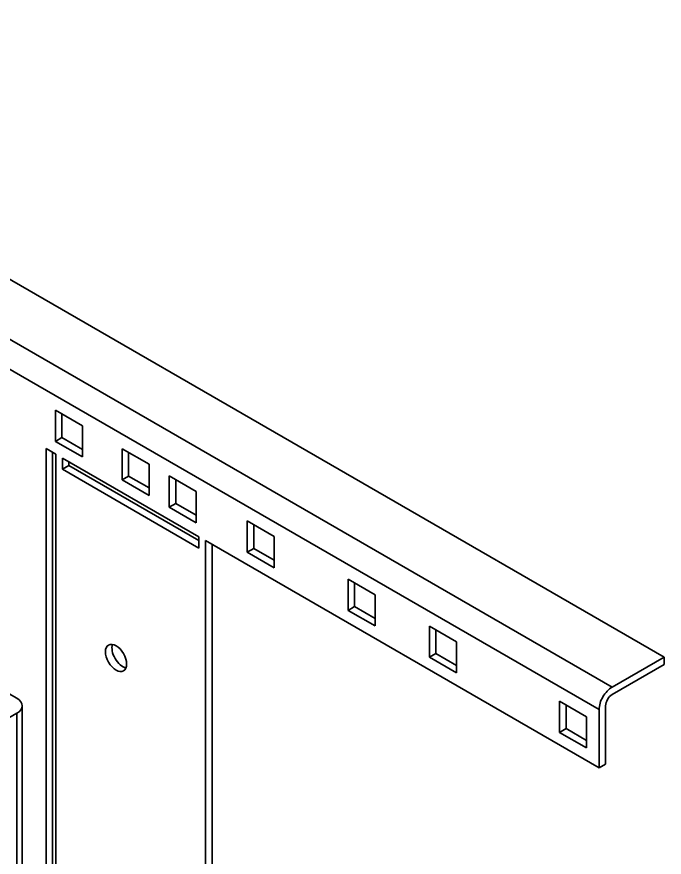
# Model space of a CAD drawing. Header units: millimetres. Extents: x -116965 to 323937, y 291661 to 566926.
# Drawn here: x -16611.2 to -16478.8, y 325354.7 to 325526.7 of the extents above; entities that cross this region are included whole.
import ezdxf

# ---------------------------------------------------------------- set-up
doc = ezdxf.new("R2010")
doc.units = ezdxf.units.MM
doc.layers.add('Visible Edges(Schneider)', color=7, linetype='Continuous', lineweight=35)
doc.layers.add('Visible Tangent Edges(Schneider)', color=7, linetype='Continuous', lineweight=35)

msp = doc.modelspace()

# ---------------------------------------------------------------- linework, layer by layer
at = {"layer": 'Visible Edges(Schneider)'}
for p, q in [((-16705.718186, 325526.65819), (-16478.778503, 325395.634503)), ((-16603.329124, 325439.763742), (-16603.329124, 325446.142021)), ((-16603.329124, 325446.142021), (-16597.805372, 325442.952881)), ((-16601.998099, 325445.373554), (-16601.998099, 325440.532209)), ((-16597.805372, 325442.952881), (-16597.805372, 325436.574602)), ((-16601.998099, 325440.532209), (-16603.329124, 325439.763742)), ((-16601.998099, 325440.532209), (-16597.805372, 325438.111537)), ((-16597.805372, 325436.574602), (-16603.329124, 325439.763742)), ((-16605.225834, 325312.85848), (-16605.225834, 325438.284442)), ((-16605.225834, 325438.284442), (-16603.229297, 325437.131741)), ((-16603.894809, 325437.515975), (-16603.894809, 325312.090013)), ((-16603.229297, 325437.131741), (-16603.229297, 325311.705779)), ((-16589.686122, 325438.26523), (-16584.16237, 325435.076091)), ((-16589.686122, 325431.886951), (-16589.686122, 325438.26523)), ((-16588.355098, 325437.496763), (-16588.355098, 325432.655419)), ((-16601.898272, 325434.057872), (-16601.898272, 325436.363274)), ((-16601.898272, 325436.363274), (-16573.946757, 325420.225459)), ((-16600.567248, 325435.594806), (-16600.567248, 325434.826339)), ((-16600.567248, 325434.826339), (-16601.898272, 325434.057872)), ((-16573.946757, 325417.920057), (-16601.898272, 325434.057872)), ((-16600.567248, 325434.826339), (-16573.946757, 325419.456991)), ((-16584.16237, 325435.076091), (-16584.16237, 325428.697812)), ((-16589.686122, 325431.886951), (-16588.355098, 325432.655419)), ((-16584.16237, 325428.697812), (-16589.686122, 325431.886951)), ((-16588.355098, 325432.655419), (-16584.16237, 325430.234746)), ((-16580.036194, 325426.315563), (-16580.036194, 325432.693842)), ((-16580.036194, 325432.693842), (-16574.512443, 325429.504702)), ((-16578.70517, 325431.925375), (-16578.70517, 325427.08403)), ((-16574.512443, 325429.504702), (-16574.512443, 325423.126423)), ((-16578.70517, 325427.08403), (-16580.036194, 325426.315563)), ((-16578.70517, 325427.08403), (-16574.512443, 325424.663358)), ((-16574.512443, 325423.126423), (-16580.036194, 325426.315563)), ((-16564.0639, 325423.472233), (-16558.540148, 325420.283094)), ((-16564.0639, 325417.093954), (-16564.0639, 325423.472233)), ((-16562.732876, 325422.703766), (-16562.732876, 325417.862422)), ((-16573.946757, 325420.225459), (-16573.946757, 325417.920057)), ((-16558.540148, 325420.283094), (-16558.540148, 325413.904815)), ((-16572.615733, 325419.456991), (-16492.088749, 325372.964716)), ((-16572.615733, 325314.945429), (-16572.615733, 325419.456991)), ((-16571.284708, 325418.688524), (-16571.284708, 325315.713896)), ((-16564.0639, 325417.093954), (-16562.732876, 325417.862422)), ((-16558.540148, 325413.904815), (-16564.0639, 325417.093954)), ((-16562.732876, 325417.862422), (-16558.540148, 325415.441749)), ((-16543.43302, 325411.560989), (-16537.909268, 325408.37185)), ((-16543.43302, 325405.18271), (-16543.43302, 325411.560989)), ((-16542.101995, 325410.792522), (-16542.101995, 325405.951177)), ((-16537.909268, 325408.37185), (-16537.909268, 325401.99357)), ((-16542.101995, 325405.951177), (-16543.43302, 325405.18271)), ((-16537.909268, 325401.99357), (-16543.43302, 325405.18271)), ((-16542.101995, 325405.951177), (-16537.909268, 325403.530505)), ((-16526.795213, 325401.955147), (-16521.271461, 325398.766008)), ((-16526.795213, 325395.576868), (-16526.795213, 325401.955147)), ((-16525.464189, 325401.18668), (-16525.464189, 325396.345335)), ((-16521.271461, 325398.766008), (-16521.271461, 325392.387728)), ((-16627.187738, 325396.40297), (-16611.215444, 325387.181362)), ((-16525.464189, 325396.345335), (-16526.795213, 325395.576868)), ((-16525.464189, 325396.345335), (-16521.271461, 325393.924663)), ((-16521.271461, 325392.387728), (-16526.795213, 325395.576868)), ((-16489.4267, 325389.486764), (-16478.778503, 325395.634503)), ((-16478.778503, 325394.097568), (-16489.4267, 325387.949829)), ((-16478.778503, 325395.634503), (-16478.778503, 325394.097568)), ((-16610.112787, 325315.679964), (-16610.112787, 325385.644427)), ((-16500.174723, 325386.5858), (-16494.650971, 325383.39666)), ((-16500.174723, 325380.207521), (-16500.174723, 325386.5858)), ((-16498.843698, 325385.817332), (-16498.843698, 325380.975988)), ((-16490.757724, 325385.644427), (-16490.757724, 325373.733183)), ((-16611.215444, 325384.107492), (-16629.849787, 325373.348949)), ((-16492.088749, 325372.964716), (-16492.088749, 325384.87596)), ((-16494.650971, 325383.39666), (-16494.650971, 325377.018381)), ((-16498.843698, 325380.975988), (-16500.174723, 325380.207521)), ((-16498.843698, 325380.975988), (-16494.650971, 325378.555316)), ((-16494.650971, 325377.018381), (-16500.174723, 325380.207521)), ((-16492.088749, 325372.964716), (-16490.757724, 325373.733183))]:
    msp.add_line(p, q, dxfattribs=at)
msp.add_ellipse((-16590.91732, 325395.442386), major_axis=(1.529412, -2.649019), ratio=0.5773502692, dxfattribs=at)
for centre, major_axis, start_param, end_param in [((-16589.586295, 325396.210854), (1.529412, -2.649019), 3.5917893435, 5.8329886172), ((-16489.4267, 325386.412895), (-1.882353, -3.260331), 3.926990817, 5.4977871438), ((-16613.877493, 325385.644427), (3.764706, 0), 5.4977871438, 7.0685834706), ((-16489.4267, 325386.412895), (-0.941176, -1.630165), 3.926990817, 5.4977871438)]:
    msp.add_ellipse(centre, major_axis=major_axis, ratio=0.5773502692, start_param=start_param, end_param=end_param, dxfattribs=at)
at = {"layer": 'Visible Tangent Edges(Schneider)'}
for p, q in [((-16716.366382, 325520.510451), (-16489.4267, 325389.486764)), ((-16492.088749, 325384.87596), (-16719.028431, 325515.899646)), ((-16611.215444, 325316.316583), (-16611.215444, 325384.107492))]:
    msp.add_line(p, q, dxfattribs=at)

doc.saveas('drawing.dxf')
